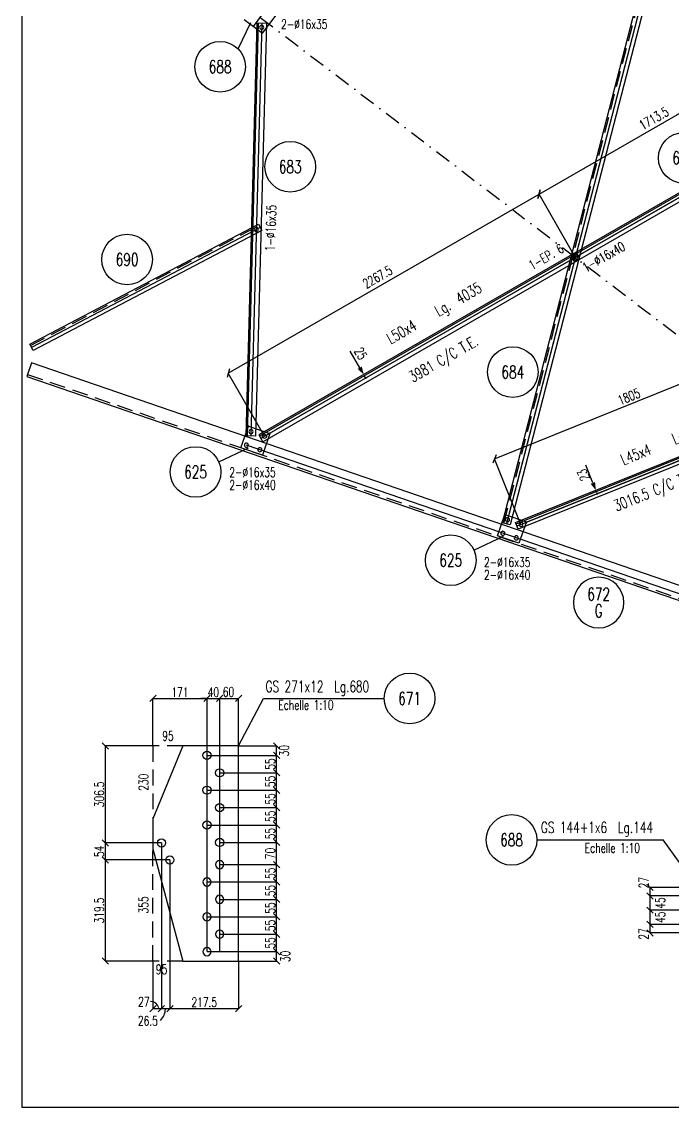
# Model space of a CAD drawing. Extents: x 106643 to 122863, y -59241 to -47761.
# Drawn here: x 106643 to 110764, y -59241 to -52381 of the extents above; entities that cross this region are included whole.
import ezdxf
from ezdxf.enums import TextEntityAlignment as Align

# ---------------------------------------------------------------- set-up
doc = ezdxf.new("R2010")
doc.units = 0
doc.header["$LTSCALE"] = 200
doc.header["$MEASUREMENT"] = 0
doc.linetypes.add('DASHDOT', pattern=[1, 0.5, -0.25, 0, -0.25])
doc.linetypes.add('DASHED', pattern=[0.75, 0.5, -0.25])
doc.layers.get('0').update_dxf_attribs({"linetype": 'CONTINUOUS'})
for name, color, linetype in [('ASSI', 3, 'CONTINUOUS'), ('BOLLINI_1', 7, 'CONTINUOUS'), ('BOLLINI_5', 7, 'CONTINUOUS'), ('FORI', 2, 'CONTINUOUS'), ('LINEA_ANG', 2, 'CONTINUOUS'), ('LINEE_PIASTRA', 2, 'CONTINUOUS'), ('LINEE_PIASTRE', 2, 'CONTINUOUS'), ('LM', 7, 'CONTINUOUS'), ('LS', 7, 'CONTINUOUS'), ('MZ', 6, 'DASHDOT'), ('PIASTRE', 5, 'CONTINUOUS'), ('QT_MAL', 7, 'CONTINUOUS'), ('QT_MPR', 7, 'CONTINUOUS'), ('TRAT-Y', 7, 'DASHED')]:
    doc.layers.add(name, color=color, linetype=linetype)
doc.styles.add('PIEGATI', font='ROMANS8.shx', dxfattribs={"width": 0.7})
doc.styles.add('QUOTE', font='ROMANS8.SHX', dxfattribs={"width": 0.7})
doc.styles.add('RQL', font='ROMANS8.SHX', dxfattribs={"width": 0.7})
doc.styles.add('RS', font='ROMANS8.shx', dxfattribs={"width": 0.7})
doc.styles.get("Standard").update_dxf_attribs({"font": 'ROMANS8.SHX', "width": 0.7})
doc.dimstyles.new('FRECCE1_20', dxfattribs={"dimtxt": 60, "dimasz": 6.6667, "dimexe": 0, "dimexo": 0, "dimgap": 1, "dimtad": 1, "dimzin": 0, "dimdsep": 46, "dimtxsty": 'RS', "dimblk1": 'QUOTP', "dimblk2": 'QUOTF', "dimsah": 1, "dimcen": 0, "dimclrd": 2, "dimclre": 2, "dimclrt": 7, "dimadec": 0, "dimazin": 0, "dimtfac": 1, "dimtix": 1, "dimtmove": 2, "dimatfit": 3, "dimldrblk": 'QUOTP', "dimfxl": 1, "dimtolj": 1, "dimtzin": 0, "dimarcsym": 0})
doc.dimstyles.new('TRATTO_20', dxfattribs={"dimscale": 0, "dimtxt": 60, "dimasz": 40, "dimexe": 0, "dimexo": 0, "dimgap": 10, "dimtad": 1, "dimrnd": 0.5, "dimdsep": 46, "dimtxsty": 'RS', "dimblk1": 'OBLIQUE', "dimblk2": 'OBLIQUE', "dimsah": 1, "dimcen": 0.09, "dimclrd": 2, "dimclre": 2, "dimclrt": 7, "dimadec": 0, "dimazin": 0, "dimtfac": 1, "dimtix": 1, "dimtmove": 2, "dimatfit": 3, "dimfxl": 1, "dimtolj": 1, "dimtzin": 0, "dimarcsym": 0})

# ---------------------------------------------------------------- blocks, each defined once
blk = doc.blocks.new('16')
blk.add_circle((0, 0), 1)
blk = doc.blocks.new('MRKR_98')
blk.add_point((0, 0))
at = {"color": 7, "style": 'QUOTE', "width": 0.5, "flags": 1}
for tag, p in [('TI', (3.73, 6.83)), ('AUX2', (3.71, 4.93)), ('NFORI', (3.72, 5.3)), ('AUX1', (3.73, 4.19)), ('DI_S', (3.73, 6.42)), ('D_S', (3.73, 6.02)), ('E_S', (3.73, 5.68)), ('FAM', (3.73, 4.55)), ('COMMESSA', (3.73, 3.85)), ('MD', (3.73, 3.51)), ('MP', (3.73, 3.16)), ('LARGHEZZA', (3.73, 2.82)), ('SPESSORE', (3.73, 2.48)), ('NP', (3.73, 2.14)), ('SV', (3.73, 1.79)), ('PESO', (3.73, 1.45)), ('QUA', (3.73, 1.11)), ('LUN', (3.73, 0.76)), ('PROF', (3.73, 0.42)), ('POS', (3.73, 0.08))]:
    blk.add_attdef(tag, p, '', height=0.2, dxfattribs=at)
at = {"color": 7, "flags": 1}
for tag, p in [('LAV1', (5.26, 6.88)), ('LAV2', (5.26, 6.55)), ('LAV3', (5.26, 6.21)), ('LAV4', (5.26, 5.88)), ('LAV5', (5.26, 5.55)), ('LAV6', (5.26, 5.21)), ('LAV7', (5.26, 4.88)), ('LAV8', (5.26, 4.55)), ('LAV9', (5.26, 4.21)), ('LAV10', (5.26, 3.88))]:
    blk.add_attdef(tag, p, '', height=0.2, dxfattribs=at)
blk = doc.blocks.new('ASSE98')
blk.add_line((0, 0), (1, 0))
at = {"color": 7, "style": 'QUOTE', "width": 0.5, "flags": 1}
for tag, p in [('TI', (1.38308, 6.82731)), ('DI_S', (1.38308, 6.42178)), ('D_S', (1.38308, 6.02092)), ('E_S', (1.38308, 5.68065)), ('NFORI', (1.36454, 5.29792)), ('ALAR', (1.36349, 4.93246)), ('FAM', (1.3775, 4.54645)), ('ALA', (1.38308, 4.19257)), ('DISP2', (1.38308, 3.84971)), ('DISP1', (1.38308, 3.50686)), ('PINZAF', (1.38308, 3.164)), ('PINZAI', (1.38308, 2.82114)), ('TRP', (1.38308, 2.47829)), ('NP', (1.38308, 2.13543)), ('SV', (1.38308, 1.79257)), ('PESO', (1.38308, 1.44971)), ('QUA', (1.38308, 1.10686)), ('LUN', (1.38308, 0.764)), ('PROF', (1.38308, 0.42114)), ('POS', (1.38308, 0.07829))]:
    blk.add_attdef(tag, p, '', height=0.2, dxfattribs=at)
at = {"color": 7, "flags": 1}
for tag, p in [('LAV1', (3.07431, 6.82847)), ('LAV2', (3.07431, 6.49513)), ('LAV3', (3.07431, 6.1618)), ('LAV4', (3.07431, 5.82847)), ('LAV5', (3.07431, 5.49513)), ('LAV6', (3.07431, 5.1618)), ('LAV7', (3.07431, 4.82847)), ('LAV8', (3.07431, 4.49513)), ('LAV9', (3.07431, 4.1618)), ('LAV10', (3.07431, 3.82847))]:
    blk.add_attdef(tag, p, '', height=0.2, dxfattribs=at)
blk = doc.blocks.new('QUOTP')
at = {"layer": 'ASSI', "color": 2, "const_width": 1.07}
blk.add_lwpolyline([(-0.5, 0, 1), (0.5, 0, 1)], format="xyb", close=True, dxfattribs=at)
blk = doc.blocks.new('QUOTF')
at = {"layer": 'LS', "color": 2}
blk.add_line((7.5, 0), (25.5, 0), dxfattribs=at)
blk.add_solid([(7.5, 2.25), (0, 0), (7.5, -2.25)], dxfattribs=at)
blk = doc.blocks.new('*D176')
at = {"layer": 'QT_MAL', "color": 2, "lineweight": -2, "transparency": 16777216}
blk.add_line((108815.1, -54626.7), (108809.3, -54616.6), dxfattribs=at)
at = {"layer": 'QT_MAL', "color": 2, "lineweight": -2, "transparency": 16777216, "xscale": 6.6667, "yscale": 6.6667, "zscale": 6.6667}
for name, p, rotation in [('QUOTF', (108806, -54610.8), 119.9305047960676), ('QUOTP', (108818.5, -54632.5), 299.9305047960676)]:
    blk.add_blockref(name, p, dxfattribs=dict(at, rotation=rotation))
at = {"layer": 'QT_MAL', "color": 7, "transparency": 16777216, "insert": (108787.3, -54477.8), "char_height": 60, "attachment_point": 5, "rotation": 299.9305, "style": 'RS'}
blk.add_mtext('\\A1;25', dxfattribs=at)
blk = doc.blocks.new('*D175')
at = {"layer": 'QT_MAL', "color": 2, "lineweight": -2, "transparency": 16777216}
blk.add_line((110279.8, -55357.1), (110276.2, -55348.1), dxfattribs=at)
at = {"layer": 'QT_MAL', "color": 2, "lineweight": -2, "transparency": 16777216, "xscale": 6.6667, "yscale": 6.6667, "zscale": 6.6667}
for name, p, rotation in [('QUOTF', (110273.7, -55341.9), 111.9738521978204), ('QUOTP', (110282.3, -55363.3), 291.9738521978204)]:
    blk.add_blockref(name, p, dxfattribs=dict(at, rotation=rotation))
at = {"layer": 'QT_MAL', "color": 7, "transparency": 16777216, "insert": (110194.9, -55245.4), "char_height": 60, "attachment_point": 5, "rotation": 111.97385, "style": 'RS'}
blk.add_mtext('\\A1;23', dxfattribs=at)
blk = doc.blocks.new('_OBLIQUE')
at = {"color": 0, "linetype": 'ByBlock'}
blk.add_line((-0.5, -0.5), (0.5, 0.5), dxfattribs=at)
blk = doc.blocks.new('*D83')
at = {"layer": 'QT_MPR', "color": 2, "lineweight": -2, "transparency": 16777216}
for p, q in [((109633, -55143.7), (111307.2, -54468.2)), ((111474.2, -54882.3), (111307.2, -54468.2)), ((109800.1, -55557.8), (109633, -55143.7))]:
    blk.add_line(p, q, dxfattribs=at)
at = {"layer": 'QT_MPR', "color": 2, "lineweight": -2, "transparency": 16777216, "xscale": 40, "yscale": 40, "zscale": 40}
for p, rotation in [((111307.2, -54468.2), 21.9738521978204), ((109633, -55143.7), 201.9738521978204)]:
    blk.add_blockref('_OBLIQUE', p, dxfattribs=dict(at, rotation=rotation))
at = {"layer": 'QT_MPR', "color": 7, "transparency": 16777216, "insert": (110483.3, -54750.9), "char_height": 60, "attachment_point": 5, "rotation": 21.97385, "style": 'RS'}
blk.add_mtext('\\A1;1805', dxfattribs=at)
blk = doc.blocks.new('*D81')
at = {"layer": 'QT_MPR', "color": 2, "lineweight": -2, "transparency": 16777216}
for p, q in [((107949.4, -54602.7), (109914.5, -53471.3)), ((110143.7, -53869.5), (109914.5, -53471.3)), ((108178.6, -55000.9), (107949.4, -54602.7))]:
    blk.add_line(p, q, dxfattribs=at)
at = {"layer": 'QT_MPR', "color": 2, "lineweight": -2, "transparency": 16777216, "xscale": 40, "yscale": 40, "zscale": 40}
for p, rotation in [((109914.5, -53471.3), 29.93050479606758), ((107949.4, -54602.7), 209.9305047960676)]:
    blk.add_blockref('_OBLIQUE', p, dxfattribs=dict(at, rotation=rotation))
at = {"layer": 'QT_MPR', "color": 7, "transparency": 16777216, "insert": (108893.2, -53993.9), "char_height": 60, "attachment_point": 5, "rotation": 29.9305, "style": 'RS'}
blk.add_mtext('\\A1;2267.5', dxfattribs=at)
blk = doc.blocks.new('*D80')
at = {"layer": 'QT_MPR', "color": 2, "lineweight": -2, "transparency": 16777216}
for p, q in [((109914.5, -53471.3), (111399.5, -52616.3)), ((111628.8, -53014.5), (111399.5, -52616.3)), ((110143.7, -53869.5), (109914.5, -53471.3))]:
    blk.add_line(p, q, dxfattribs=at)
at = {"layer": 'QT_MPR', "color": 2, "lineweight": -2, "transparency": 16777216, "xscale": 40, "yscale": 40, "zscale": 40}
for p, rotation in [((111399.5, -52616.3), 29.93050479606758), ((109914.5, -53471.3), 209.9305047960676)]:
    blk.add_blockref('_OBLIQUE', p, dxfattribs=dict(at, rotation=rotation))
at = {"layer": 'QT_MPR', "color": 7, "transparency": 16777216, "insert": (110640.6, -52992.1), "char_height": 60, "attachment_point": 5, "rotation": 29.9305, "style": 'RS'}
blk.add_mtext('\\A1;1713.5', dxfattribs=at)
blk = doc.blocks.new('xxx')
blk.add_circle((0, 0), 8)
at = {"color": 3, "style": 'RQL', "width": 0.7}
blk.add_attdef('POS', text='', height=4, dxfattribs=at).set_placement((0, 0), align=Align.MIDDLE)
at = {"color": 3, "style": 'RQL', "width": 0.7, "flags": 1}
blk.add_attdef('POS1', (-0.39, -5.42), '', height=2, dxfattribs=at)
at = {"style": 'RQL', "width": 0.7, "flags": 1}
blk.add_attdef('TIPO', (-0.39, -8.66), '', height=2, dxfattribs=at)
blk = doc.blocks.new('YYY')
blk.add_circle((0, 0), 8)
at = {"color": 3, "style": 'RQL', "width": 0.7}
for tag, p in [('POS3', (0, 0.65)), ('POS2', (0, -4.63))]:
    blk.add_attdef(tag, text='', height=4, dxfattribs=at).set_placement(p, align=Align.CENTER)
at = {"style": 'RQL', "width": 0.7, "flags": 1}
blk.add_attdef('TIPO', text='', height=3, dxfattribs=at).set_placement((0, 0), align=Align.MIDDLE_CENTER)
blk = doc.blocks.new('IQ')
for p, q in [((0.5, 0.5), (-0.5, 0.5)), ((-0.5, 0.5), (-0.5, -0.5)), ((0.5, -0.5), (0.5, 0.5)), ((-0.5, -0.5), (0.5, -0.5))]:
    blk.add_line(p, q)
at = {"flags": 1}
for tag, p in [('SPESSORE', (0, -0.01)), ('NUMERO', (0, -0.34))]:
    blk.add_attdef(tag, p, '', height=0.2, dxfattribs=at)
blk = doc.blocks.new('bull')
at = {"style": 'RS', "width": 0.7, "flags": 1}
for tag, p in [('NN', (-12.25, 0)), ('DIAMETRO', (0, -4.86)), ('SERRAGGIO', (0, -9.71)), ('LUNGHEZZA', (0, -14.57)), ('NB', (0, -19.43)), ('TIPO', (0, -24.12)), ('EL', (-0.14, -29))]:
    blk.add_attdef(tag, p, '', height=3, dxfattribs=at)
at = {"style": 'RS', "width": 0.7}
blk.add_attdef('BULLONE', (0, 0), '', height=3, dxfattribs=at)
blk = doc.blocks.new('imbbull')
at = {"style": 'RS', "width": 0.7, "flags": 1}
for tag, p in [('NN', (-11.1, 0)), ('DIAMETRO', (0, -4.86)), ('SERRAGGIO', (0, -9.71)), ('LUNGHEZZA', (0, -14.57)), ('NB', (0, -19.43)), ('TIPO', (0, -24.38)), ('EL', (-0.14, -29.26))]:
    blk.add_attdef(tag, p, '', height=3, dxfattribs=at)
at = {"style": 'RS', "width": 0.7}
blk.add_attdef('BULLONE', (0, 0), '', height=3, dxfattribs=at)
blk = doc.blocks.new('*D88')
at = {"layer": 'LS', "color": 2, "lineweight": -2, "transparency": 16777216}
for p, q in [((107580.3, -57678.3), (107173.3, -57678.3)), ((107173.3, -58317.5), (107173.3, -57678.3)), ((107473.3, -58317.5), (107173.3, -58317.5))]:
    blk.add_line(p, q, dxfattribs=at)
at = {"layer": 'LS', "color": 2, "lineweight": -2, "transparency": 16777216, "xscale": 40, "yscale": 40, "zscale": 40}
for p, rotation in [((107173.3, -57678.3), 90), ((107173.3, -58317.5), 270)]:
    blk.add_blockref('_OBLIQUE', p, dxfattribs=dict(at, rotation=rotation))
at = {"layer": 'LS', "color": 7, "transparency": 16777216, "insert": (107133.3, -57997.9), "char_height": 60, "attachment_point": 5, "rotation": 90, "style": 'RS'}
blk.add_mtext('\\A1;319.5', dxfattribs=at)
blk = doc.blocks.new('*D87')
at = {"layer": 'LS', "color": 2, "lineweight": -2, "transparency": 16777216}
for p, q in [((107527.3, -57570.6), (107173.3, -57570.6)), ((107173.3, -57678.3), (107173.3, -57570.6)), ((107580.3, -57678.3), (107173.3, -57678.3))]:
    blk.add_line(p, q, dxfattribs=at)
at = {"layer": 'LS', "color": 2, "lineweight": -2, "transparency": 16777216, "xscale": 40, "yscale": 40, "zscale": 40}
for p, rotation in [((107173.3, -57570.6), 90), ((107173.3, -57678.3), 270)]:
    blk.add_blockref('_OBLIQUE', p, dxfattribs=dict(at, rotation=rotation))
at = {"layer": 'LS', "color": 7, "transparency": 16777216, "insert": (107133.3, -57624.4), "char_height": 60, "attachment_point": 5, "rotation": 90, "style": 'RS'}
blk.add_mtext('\\A1;54', dxfattribs=at)
blk = doc.blocks.new('*D86')
at = {"layer": 'LS', "color": 2, "lineweight": -2, "transparency": 16777216}
for p, q in [((107473.3, -56957.5), (107173.3, -56957.5)), ((107173.3, -57570.6), (107173.3, -56957.5)), ((107527.3, -57570.6), (107173.3, -57570.6))]:
    blk.add_line(p, q, dxfattribs=at)
at = {"layer": 'LS', "color": 2, "lineweight": -2, "transparency": 16777216, "xscale": 40, "yscale": 40, "zscale": 40}
for p, rotation in [((107173.3, -56957.5), 90), ((107173.3, -57570.6), 270)]:
    blk.add_blockref('_OBLIQUE', p, dxfattribs=dict(at, rotation=rotation))
at = {"layer": 'LS', "color": 7, "transparency": 16777216, "insert": (107133.3, -57264.1), "char_height": 60, "attachment_point": 5, "rotation": 90, "style": 'RS'}
blk.add_mtext('\\A1;306.5', dxfattribs=at)
blk = doc.blocks.new('*D104')
at = {"layer": 'LS', "color": 2, "lineweight": -2, "transparency": 16777216}
for p, q in [((107527.3, -57570.6), (107527.3, -58617.5)), ((107473.3, -58317.5), (107473.3, -58617.5)), ((107473.3, -58617.5), (107527.3, -58617.5))]:
    blk.add_line(p, q, dxfattribs=at)
at = {"layer": 'LS', "color": 2, "lineweight": -2, "transparency": 16777216, "xscale": 40, "yscale": 40, "zscale": 40, "rotation": 180}
blk.add_blockref('_OBLIQUE', (107473.3, -58617.5), dxfattribs=at)
at = {"layer": 'LS', "color": 2, "lineweight": -2, "transparency": 16777216, "xscale": 40, "yscale": 40, "zscale": 40}
blk.add_blockref('_OBLIQUE', (107527.3, -58617.5), dxfattribs=at)
at = {"layer": 'LS', "color": 7, "transparency": 16777216, "insert": (107415.7, -58574.6), "char_height": 60, "attachment_point": 5, "style": 'RS'}
blk.add_mtext('\\A1;27', dxfattribs=at)
blk = doc.blocks.new('*D103')
at = {"layer": 'LS', "color": 2, "lineweight": -2, "transparency": 16777216}
for p, q in [((107527.3, -57570.6), (107527.3, -58617.5)), ((107580.3, -57678.3), (107580.3, -58617.5)), ((107527.3, -58617.5), (107580.3, -58617.5))]:
    blk.add_line(p, q, dxfattribs=at)
at = {"layer": 'LS', "color": 2, "lineweight": -2, "transparency": 16777216, "xscale": 40, "yscale": 40, "zscale": 40, "rotation": 180}
blk.add_blockref('_OBLIQUE', (107527.3, -58617.5), dxfattribs=at)
at = {"layer": 'LS', "color": 2, "lineweight": -2, "transparency": 16777216, "xscale": 40, "yscale": 40, "zscale": 40}
blk.add_blockref('_OBLIQUE', (107580.3, -58617.5), dxfattribs=at)
at = {"layer": 'LS', "color": 7, "transparency": 16777216, "insert": (107441.2, -58694.7), "char_height": 60, "attachment_point": 5, "style": 'RS'}
blk.add_mtext('\\A1;26.5', dxfattribs=at)
blk = doc.blocks.new('*D102')
at = {"layer": 'LS', "color": 2, "lineweight": -2, "transparency": 16777216}
for p, q in [((107580.3, -57678.3), (107580.3, -58617.5)), ((108015.3, -58317.5), (108015.3, -58617.5)), ((107580.3, -58617.5), (108015.3, -58617.5))]:
    blk.add_line(p, q, dxfattribs=at)
at = {"layer": 'LS', "color": 2, "lineweight": -2, "transparency": 16777216, "xscale": 40, "yscale": 40, "zscale": 40, "rotation": 180}
blk.add_blockref('_OBLIQUE', (107580.3, -58617.5), dxfattribs=at)
at = {"layer": 'LS', "color": 2, "lineweight": -2, "transparency": 16777216, "xscale": 40, "yscale": 40, "zscale": 40}
blk.add_blockref('_OBLIQUE', (108015.3, -58617.5), dxfattribs=at)
at = {"layer": 'LS', "color": 7, "transparency": 16777216, "insert": (107797.8, -58577.5), "char_height": 60, "attachment_point": 5, "style": 'RS'}
blk.add_mtext('\\A1;217.5', dxfattribs=at)
blk = doc.blocks.new('*D101')
at = {"layer": 'LS', "color": 2, "lineweight": -2, "transparency": 16777216}
for p, q in [((107815.3, -58257.5), (108255.3, -58257.5)), ((108255.3, -58317.5), (108255.3, -58257.5)), ((108015.3, -58317.5), (108255.3, -58317.5))]:
    blk.add_line(p, q, dxfattribs=at)
at = {"layer": 'LS', "color": 2, "lineweight": -2, "transparency": 16777216, "xscale": 40, "yscale": 40, "zscale": 40}
for p, rotation in [((108255.3, -58257.5), 90), ((108255.3, -58317.5), 270)]:
    blk.add_blockref('_OBLIQUE', p, dxfattribs=dict(at, rotation=rotation))
at = {"layer": 'LS', "color": 7, "transparency": 16777216, "insert": (108310.3, -58287.5), "char_height": 60, "attachment_point": 5, "rotation": 90, "style": 'RS'}
blk.add_mtext('\\A1;30', dxfattribs=at)
blk = doc.blocks.new('*D100')
at = {"layer": 'LS', "color": 2, "lineweight": -2, "transparency": 16777216}
for p, q in [((107895.3, -58147.5), (108255.3, -58147.5)), ((108255.3, -58257.5), (108255.3, -58147.5)), ((107815.3, -58257.5), (108255.3, -58257.5))]:
    blk.add_line(p, q, dxfattribs=at)
at = {"layer": 'LS', "color": 2, "lineweight": -2, "transparency": 16777216, "xscale": 40, "yscale": 40, "zscale": 40}
for p, rotation in [((108255.3, -58147.5), 90), ((108255.3, -58257.5), 270)]:
    blk.add_blockref('_OBLIQUE', p, dxfattribs=dict(at, rotation=rotation))
at = {"layer": 'LS', "color": 7, "transparency": 16777216, "insert": (108215.3, -58202.5), "char_height": 60, "attachment_point": 5, "rotation": 90, "style": 'RS'}
blk.add_mtext('\\A1;55', dxfattribs=at)
blk = doc.blocks.new('*D99')
at = {"layer": 'LS', "color": 2, "lineweight": -2, "transparency": 16777216}
for p, q in [((107815.3, -58037.5), (108255.3, -58037.5)), ((108255.3, -58147.5), (108255.3, -58037.5)), ((107895.3, -58147.5), (108255.3, -58147.5))]:
    blk.add_line(p, q, dxfattribs=at)
at = {"layer": 'LS', "color": 2, "lineweight": -2, "transparency": 16777216, "xscale": 40, "yscale": 40, "zscale": 40}
for p, rotation in [((108255.3, -58037.5), 90), ((108255.3, -58147.5), 270)]:
    blk.add_blockref('_OBLIQUE', p, dxfattribs=dict(at, rotation=rotation))
at = {"layer": 'LS', "color": 7, "transparency": 16777216, "insert": (108215.3, -58092.5), "char_height": 60, "attachment_point": 5, "rotation": 90, "style": 'RS'}
blk.add_mtext('\\A1;55', dxfattribs=at)
blk = doc.blocks.new('*D98')
at = {"layer": 'LS', "color": 2, "lineweight": -2, "transparency": 16777216}
for p, q in [((107895.3, -57927.5), (108255.3, -57927.5)), ((108255.3, -58037.5), (108255.3, -57927.5)), ((107815.3, -58037.5), (108255.3, -58037.5))]:
    blk.add_line(p, q, dxfattribs=at)
at = {"layer": 'LS', "color": 2, "lineweight": -2, "transparency": 16777216, "xscale": 40, "yscale": 40, "zscale": 40}
for p, rotation in [((108255.3, -57927.5), 90), ((108255.3, -58037.5), 270)]:
    blk.add_blockref('_OBLIQUE', p, dxfattribs=dict(at, rotation=rotation))
at = {"layer": 'LS', "color": 7, "transparency": 16777216, "insert": (108215.3, -57982.5), "char_height": 60, "attachment_point": 5, "rotation": 90, "style": 'RS'}
blk.add_mtext('\\A1;55', dxfattribs=at)
blk = doc.blocks.new('*D97')
at = {"layer": 'LS', "color": 2, "lineweight": -2, "transparency": 16777216}
for p, q in [((107815.3, -57817.5), (108255.3, -57817.5)), ((108255.3, -57927.5), (108255.3, -57817.5)), ((107895.3, -57927.5), (108255.3, -57927.5))]:
    blk.add_line(p, q, dxfattribs=at)
at = {"layer": 'LS', "color": 2, "lineweight": -2, "transparency": 16777216, "xscale": 40, "yscale": 40, "zscale": 40}
for p, rotation in [((108255.3, -57817.5), 90), ((108255.3, -57927.5), 270)]:
    blk.add_blockref('_OBLIQUE', p, dxfattribs=dict(at, rotation=rotation))
at = {"layer": 'LS', "color": 7, "transparency": 16777216, "insert": (108215.3, -57872.5), "char_height": 60, "attachment_point": 5, "rotation": 90, "style": 'RS'}
blk.add_mtext('\\A1;55', dxfattribs=at)
blk = doc.blocks.new('*D96')
at = {"layer": 'LS', "color": 2, "lineweight": -2, "transparency": 16777216}
for p, q in [((107895.3, -57707.5), (108255.3, -57707.5)), ((108255.3, -57817.5), (108255.3, -57707.5)), ((107815.3, -57817.5), (108255.3, -57817.5))]:
    blk.add_line(p, q, dxfattribs=at)
at = {"layer": 'LS', "color": 2, "lineweight": -2, "transparency": 16777216, "xscale": 40, "yscale": 40, "zscale": 40}
for p, rotation in [((108255.3, -57707.5), 90), ((108255.3, -57817.5), 270)]:
    blk.add_blockref('_OBLIQUE', p, dxfattribs=dict(at, rotation=rotation))
at = {"layer": 'LS', "color": 7, "transparency": 16777216, "insert": (108215.3, -57762.5), "char_height": 60, "attachment_point": 5, "rotation": 90, "style": 'RS'}
blk.add_mtext('\\A1;55', dxfattribs=at)
blk = doc.blocks.new('*D95')
at = {"layer": 'LS', "color": 2, "lineweight": -2, "transparency": 16777216}
for p, q in [((107895.3, -57567.5), (108255.3, -57567.5)), ((108255.3, -57707.5), (108255.3, -57567.5)), ((107895.3, -57707.5), (108255.3, -57707.5))]:
    blk.add_line(p, q, dxfattribs=at)
at = {"layer": 'LS', "color": 2, "lineweight": -2, "transparency": 16777216, "xscale": 40, "yscale": 40, "zscale": 40}
for p, rotation in [((108255.3, -57567.5), 90), ((108255.3, -57707.5), 270)]:
    blk.add_blockref('_OBLIQUE', p, dxfattribs=dict(at, rotation=rotation))
at = {"layer": 'LS', "color": 7, "transparency": 16777216, "insert": (108215.3, -57637.5), "char_height": 60, "attachment_point": 5, "rotation": 90, "style": 'RS'}
blk.add_mtext('\\A1;70', dxfattribs=at)
blk = doc.blocks.new('*D94')
at = {"layer": 'LS', "color": 2, "lineweight": -2, "transparency": 16777216}
for p, q in [((107815.3, -57457.5), (108255.3, -57457.5)), ((108255.3, -57567.5), (108255.3, -57457.5)), ((107895.3, -57567.5), (108255.3, -57567.5))]:
    blk.add_line(p, q, dxfattribs=at)
at = {"layer": 'LS', "color": 2, "lineweight": -2, "transparency": 16777216, "xscale": 40, "yscale": 40, "zscale": 40}
for p, rotation in [((108255.3, -57457.5), 90), ((108255.3, -57567.5), 270)]:
    blk.add_blockref('_OBLIQUE', p, dxfattribs=dict(at, rotation=rotation))
at = {"layer": 'LS', "color": 7, "transparency": 16777216, "insert": (108215.3, -57512.5), "char_height": 60, "attachment_point": 5, "rotation": 90, "style": 'RS'}
blk.add_mtext('\\A1;55', dxfattribs=at)
blk = doc.blocks.new('*D93')
at = {"layer": 'LS', "color": 2, "lineweight": -2, "transparency": 16777216}
for p, q in [((107895.3, -57347.5), (108255.3, -57347.5)), ((108255.3, -57457.5), (108255.3, -57347.5)), ((107815.3, -57457.5), (108255.3, -57457.5))]:
    blk.add_line(p, q, dxfattribs=at)
at = {"layer": 'LS', "color": 2, "lineweight": -2, "transparency": 16777216, "xscale": 40, "yscale": 40, "zscale": 40}
for p, rotation in [((108255.3, -57347.5), 90), ((108255.3, -57457.5), 270)]:
    blk.add_blockref('_OBLIQUE', p, dxfattribs=dict(at, rotation=rotation))
at = {"layer": 'LS', "color": 7, "transparency": 16777216, "insert": (108215.3, -57402.5), "char_height": 60, "attachment_point": 5, "rotation": 90, "style": 'RS'}
blk.add_mtext('\\A1;55', dxfattribs=at)
blk = doc.blocks.new('*D92')
at = {"layer": 'LS', "color": 2, "lineweight": -2, "transparency": 16777216}
for p, q in [((107815.3, -57237.5), (108255.3, -57237.5)), ((108255.3, -57347.5), (108255.3, -57237.5)), ((107895.3, -57347.5), (108255.3, -57347.5))]:
    blk.add_line(p, q, dxfattribs=at)
at = {"layer": 'LS', "color": 2, "lineweight": -2, "transparency": 16777216, "xscale": 40, "yscale": 40, "zscale": 40}
for p, rotation in [((108255.3, -57237.5), 90), ((108255.3, -57347.5), 270)]:
    blk.add_blockref('_OBLIQUE', p, dxfattribs=dict(at, rotation=rotation))
at = {"layer": 'LS', "color": 7, "transparency": 16777216, "insert": (108215.3, -57292.5), "char_height": 60, "attachment_point": 5, "rotation": 90, "style": 'RS'}
blk.add_mtext('\\A1;55', dxfattribs=at)
blk = doc.blocks.new('*D91')
at = {"layer": 'LS', "color": 2, "lineweight": -2, "transparency": 16777216}
for p, q in [((107895.3, -57127.5), (108255.3, -57127.5)), ((108255.3, -57237.5), (108255.3, -57127.5)), ((107815.3, -57237.5), (108255.3, -57237.5))]:
    blk.add_line(p, q, dxfattribs=at)
at = {"layer": 'LS', "color": 2, "lineweight": -2, "transparency": 16777216, "xscale": 40, "yscale": 40, "zscale": 40}
for p, rotation in [((108255.3, -57127.5), 90), ((108255.3, -57237.5), 270)]:
    blk.add_blockref('_OBLIQUE', p, dxfattribs=dict(at, rotation=rotation))
at = {"layer": 'LS', "color": 7, "transparency": 16777216, "insert": (108215.3, -57182.5), "char_height": 60, "attachment_point": 5, "rotation": 90, "style": 'RS'}
blk.add_mtext('\\A1;55', dxfattribs=at)
blk = doc.blocks.new('*D90')
at = {"layer": 'LS', "color": 2, "lineweight": -2, "transparency": 16777216}
for p, q in [((107815.3, -57017.5), (108255.3, -57017.5)), ((108255.3, -57127.5), (108255.3, -57017.5)), ((107895.3, -57127.5), (108255.3, -57127.5))]:
    blk.add_line(p, q, dxfattribs=at)
at = {"layer": 'LS', "color": 2, "lineweight": -2, "transparency": 16777216, "xscale": 40, "yscale": 40, "zscale": 40}
for p, rotation in [((108255.3, -57017.5), 90), ((108255.3, -57127.5), 270)]:
    blk.add_blockref('_OBLIQUE', p, dxfattribs=dict(at, rotation=rotation))
at = {"layer": 'LS', "color": 7, "transparency": 16777216, "insert": (108215.3, -57072.5), "char_height": 60, "attachment_point": 5, "rotation": 90, "style": 'RS'}
blk.add_mtext('\\A1;55', dxfattribs=at)
blk = doc.blocks.new('*D89')
at = {"layer": 'LS', "color": 2, "lineweight": -2, "transparency": 16777216}
for p, q in [((108015.3, -56957.5), (108255.3, -56957.5)), ((108255.3, -57017.5), (108255.3, -56957.5)), ((107815.3, -57017.5), (108255.3, -57017.5))]:
    blk.add_line(p, q, dxfattribs=at)
at = {"layer": 'LS', "color": 2, "lineweight": -2, "transparency": 16777216, "xscale": 40, "yscale": 40, "zscale": 40}
for p, rotation in [((108255.3, -56957.5), 90), ((108255.3, -57017.5), 270)]:
    blk.add_blockref('_OBLIQUE', p, dxfattribs=dict(at, rotation=rotation))
at = {"layer": 'LS', "color": 7, "transparency": 16777216, "insert": (108303.5, -56987.5), "char_height": 60, "attachment_point": 5, "rotation": 90, "style": 'RS'}
blk.add_mtext('\\A1;30', dxfattribs=at)
blk = doc.blocks.new('*D107')
at = {"layer": 'LS', "color": 2, "lineweight": -2, "transparency": 16777216}
for p, q in [((107473.3, -56957.5), (107473.3, -56657.5)), ((107473.3, -56657.5), (107815.3, -56657.5)), ((107815.3, -58257.5), (107815.3, -56657.5))]:
    blk.add_line(p, q, dxfattribs=at)
at = {"layer": 'LS', "color": 2, "lineweight": -2, "transparency": 16777216, "xscale": 40, "yscale": 40, "zscale": 40, "rotation": 180}
blk.add_blockref('_OBLIQUE', (107473.3, -56657.5), dxfattribs=at)
at = {"layer": 'LS', "color": 2, "lineweight": -2, "transparency": 16777216, "xscale": 40, "yscale": 40, "zscale": 40}
blk.add_blockref('_OBLIQUE', (107815.3, -56657.5), dxfattribs=at)
at = {"layer": 'LS', "color": 7, "transparency": 16777216, "insert": (107644.3, -56617.5), "char_height": 60, "attachment_point": 5, "style": 'RS'}
blk.add_mtext('\\A1;171', dxfattribs=at)
blk = doc.blocks.new('*D106')
at = {"layer": 'LS', "color": 2, "lineweight": -2, "transparency": 16777216}
for p, q in [((107815.3, -56657.5), (107775.3, -56657.5)), ((107815.3, -58257.5), (107815.3, -56657.5)), ((107815.3, -56657.5), (107895.3, -56657.5)), ((107895.3, -58257.5), (107895.3, -56657.5)), ((107895.3, -56657.5), (107935.3, -56657.5))]:
    blk.add_line(p, q, dxfattribs=at)
at = {"layer": 'LS', "color": 2, "lineweight": -2, "transparency": 16777216, "xscale": 40, "yscale": 40, "zscale": 40}
blk.add_blockref('_OBLIQUE', (107815.3, -56657.5), dxfattribs=at)
at = {"layer": 'LS', "color": 2, "lineweight": -2, "transparency": 16777216, "xscale": 40, "yscale": 40, "zscale": 40, "rotation": 180}
blk.add_blockref('_OBLIQUE', (107895.3, -56657.5), dxfattribs=at)
at = {"layer": 'LS', "color": 7, "transparency": 16777216, "insert": (107855.3, -56617.5), "char_height": 60, "attachment_point": 5, "style": 'RS'}
blk.add_mtext('\\A1;40', dxfattribs=at)
blk = doc.blocks.new('*D105')
at = {"layer": 'LS', "color": 2, "lineweight": -2, "transparency": 16777216}
for p, q in [((107895.3, -58257.5), (107895.3, -56657.5)), ((107895.3, -56657.5), (108015.3, -56657.5)), ((108015.3, -56957.5), (108015.3, -56657.5))]:
    blk.add_line(p, q, dxfattribs=at)
at = {"layer": 'LS', "color": 2, "lineweight": -2, "transparency": 16777216, "xscale": 40, "yscale": 40, "zscale": 40, "rotation": 180}
blk.add_blockref('_OBLIQUE', (107895.3, -56657.5), dxfattribs=at)
at = {"layer": 'LS', "color": 2, "lineweight": -2, "transparency": 16777216, "xscale": 40, "yscale": 40, "zscale": 40}
blk.add_blockref('_OBLIQUE', (108015.3, -56657.5), dxfattribs=at)
at = {"layer": 'LS', "color": 7, "transparency": 16777216, "insert": (107951, -56616.5), "char_height": 60, "attachment_point": 5, "style": 'RS'}
blk.add_mtext('\\A1;60', dxfattribs=at)
blk = doc.blocks.new('*D111')
at = {"layer": 'LS', "color": 2, "lineweight": -2, "transparency": 16777216}
for p, q in [((111150.3, -58085.6), (110616.3, -58085.6)), ((110616.3, -58139.6), (110616.3, -58085.6)), ((110916.3, -58139.6), (110616.3, -58139.6))]:
    blk.add_line(p, q, dxfattribs=at)
at = {"layer": 'LS', "color": 2, "lineweight": -2, "transparency": 16777216, "xscale": 40, "yscale": 40, "zscale": 40}
for p, rotation in [((110616.3, -58085.6), 90), ((110616.3, -58139.6), 270)]:
    blk.add_blockref('_OBLIQUE', p, dxfattribs=dict(at, rotation=rotation))
at = {"layer": 'LS', "color": 7, "transparency": 16777216, "insert": (110576.3, -58145.9), "char_height": 60, "attachment_point": 5, "rotation": 90, "style": 'RS'}
blk.add_mtext('\\A1;27', dxfattribs=at)
blk = doc.blocks.new('*D110')
at = {"layer": 'LS', "color": 2, "lineweight": -2, "transparency": 16777216}
for p, q in [((110916.3, -57995.6), (110616.3, -57995.6)), ((110616.3, -58085.6), (110616.3, -57995.6)), ((111150.3, -58085.6), (110616.3, -58085.6))]:
    blk.add_line(p, q, dxfattribs=at)
at = {"layer": 'LS', "color": 2, "lineweight": -2, "transparency": 16777216, "xscale": 40, "yscale": 40, "zscale": 40}
for p, rotation in [((110616.3, -57995.6), 90), ((110616.3, -58085.6), 270)]:
    blk.add_blockref('_OBLIQUE', p, dxfattribs=dict(at, rotation=rotation))
at = {"layer": 'LS', "color": 7, "transparency": 16777216, "insert": (110681.3, -58040.6), "char_height": 60, "attachment_point": 5, "rotation": 90, "style": 'RS'}
blk.add_mtext('\\A1;45', dxfattribs=at)
blk = doc.blocks.new('*D109')
at = {"layer": 'LS', "color": 2, "lineweight": -2, "transparency": 16777216}
for p, q in [((111150.3, -57905.6), (110616.3, -57905.6)), ((110616.3, -57995.6), (110616.3, -57905.6)), ((110916.3, -57995.6), (110616.3, -57995.6))]:
    blk.add_line(p, q, dxfattribs=at)
at = {"layer": 'LS', "color": 2, "lineweight": -2, "transparency": 16777216, "xscale": 40, "yscale": 40, "zscale": 40}
for p, rotation in [((110616.3, -57905.6), 90), ((110616.3, -57995.6), 270)]:
    blk.add_blockref('_OBLIQUE', p, dxfattribs=dict(at, rotation=rotation))
at = {"layer": 'LS', "color": 7, "transparency": 16777216, "insert": (110681.3, -57950.6), "char_height": 60, "attachment_point": 5, "rotation": 90, "style": 'RS'}
blk.add_mtext('\\A1;45', dxfattribs=at)
blk = doc.blocks.new('*D108')
at = {"layer": 'LS', "color": 2, "lineweight": -2, "transparency": 16777216}
for p, q in [((110916.3, -57851.6), (110616.3, -57851.6)), ((110616.3, -57905.6), (110616.3, -57851.6)), ((111150.3, -57905.6), (110616.3, -57905.6))]:
    blk.add_line(p, q, dxfattribs=at)
at = {"layer": 'LS', "color": 2, "lineweight": -2, "transparency": 16777216, "xscale": 40, "yscale": 40, "zscale": 40}
for p, rotation in [((110616.3, -57851.6), 90), ((110616.3, -57905.6), 270)]:
    blk.add_blockref('_OBLIQUE', p, dxfattribs=dict(at, rotation=rotation))
at = {"layer": 'LS', "color": 7, "transparency": 16777216, "insert": (110576.3, -57821.7), "char_height": 60, "attachment_point": 5, "rotation": 90, "style": 'RS'}
blk.add_mtext('\\A1;27', dxfattribs=at)

msp = doc.modelspace()

# ---------------------------------------------------------------- linework, layer by layer
at = {"color": 2, "linetype": 'DASHED'}
for p, q in [((107663.295, -56957.525), (107473.295, -56957.525)), ((107473.295, -56957.525), (107473.295, -57417.525)), ((107473.295, -58317.525), (107473.295, -57607.525)), ((107663.295, -58317.525), (107473.295, -58317.525))]:
    msp.add_line(p, q, dxfattribs=at)
at = {"layer": 'LINEA_ANG'}
for p, q in [((109684.045, -55548.475), (110693.54, -51641.796)), ((110741.95, -51654.305), (109732.455, -55560.985)), ((108062.83, -54997.826), (108131.353, -52388.726)), ((108071.827, -54998.062), (108140.35, -52388.962)), ((108191.332, -52390.301), (108122.81, -54999.401)), ((108131.353, -52388.726), (108191.332, -52390.301)), ((111639.684, -52979.376), (108142.827, -54992.636)), ((111643.925, -52986.743), (108147.068, -55000.003)), ((108167.774, -55035.968), (111664.631, -53022.708)), ((106695.286, -54419.677), (108140.298, -53661.149)), ((108161.213, -53700.994), (106716.201, -54459.521)), ((108140.298, -53661.149), (108161.213, -53700.994)), ((109766.479, -55546.6), (112614.385, -54397.483)), ((106716.201, -54459.521), (106695.286, -54419.677)), ((109769.659, -55554.483), (112617.565, -54405.365)), ((112631.223, -54439.214), (109783.317, -55588.331)), ((106705.29, -54537.066), (106676.053, -54622.185)), ((114282.73, -57139.865), (106705.29, -54537.066)), ((106676.053, -54622.185), (114253.492, -57224.983)), ((108122.81, -54999.401), (108062.83, -54997.826)), ((108142.827, -54992.636), (108167.774, -55035.968)), ((109732.455, -55560.985), (109684.045, -55548.475)), ((109783.317, -55588.331), (109766.479, -55546.6))]:
    msp.add_line(p, q, dxfattribs=at)
at = {"layer": 'LINEE_PIASTRA'}
for p, q in [((107663.295, -56957.525), (107473.295, -57417.525)), ((107473.295, -57607.525), (107663.295, -58317.525))]:
    msp.add_line(p, q, dxfattribs=at)
at = {"layer": 'LINEE_PIASTRE'}
for p, q in [((108165.764, -52454.341), (108252.984, -52339.761)), ((108051.184, -52367.121), (108165.764, -52454.341)), ((108029.984, -55073.506), (108076.765, -54937.316)), ((108076.765, -54937.316), (108212.954, -54984.096)), ((108212.954, -54984.096), (108166.174, -55120.286)), ((108166.174, -55120.286), (108029.984, -55073.506)), ((109651.46, -55630.471), (109698.241, -55494.282)), ((109698.241, -55494.282), (109834.43, -55541.062)), ((109834.43, -55541.062), (109787.65, -55677.252)), ((109787.65, -55677.252), (109651.46, -55630.471)), ((108015.295, -56957.525), (107663.295, -56957.525)), ((108015.295, -58317.525), (108015.295, -56957.525)), ((107473.295, -57417.525), (107473.295, -57607.525)), ((107663.295, -58317.525), (108015.295, -58317.525))]:
    msp.add_line(p, q, dxfattribs=at)
at = {"layer": 'LS', "color": 6}
for p, q in [((110711.005, -51674.133), (109715.005, -55528.589)), ((108011.898, -52552.79), (108093.078, -52385.304)), ((108178.647, -55000.86), (111628.759, -53014.514)), ((109800.123, -55557.826), (112597.359, -54429.155)), ((107889.762, -55163.124), (108076.665, -55073.19)), ((113013.837, -56756.876), (108064.291, -55056.741)), ((109503.007, -55721.004), (109689.91, -55631.07)), ((108015.295, -56957.525), (108172.452, -56657.525)), ((108172.452, -56657.525), (108936.165, -56657.525)), ((109901.163, -57551.597), (110699.185, -57551.597)), ((110916.342, -57851.597), (110699.185, -57551.597))]:
    msp.add_line(p, q, dxfattribs=at)
at = {"layer": 'LS', "color": 8}
msp.add_lwpolyline([(106643.467, -47761.325), (106643.467, -59241.325), (119363.467, -59241.325), (119363.467, -57641.325), (122863.467, -57641.325), (122863.467, -47761.325), (106643.467, -47761.325)], close=True, dxfattribs=at)
at = {"layer": 'LS', "color": 6}
for centre, radius, start, end in [((107458.821, -58624.831), 52.184, 12.9271561, 91.2061432), ((107443.394, -58616.335), 109.002, 315.7780947, 357.6057556)]:
    msp.add_arc(centre, radius, start, end, dxfattribs=at)
at = {"layer": 'MZ'}
for p, q in [((108108.474, -52410.731), (108416.445, -52006.153)), ((107992.774, -52232.172), (111504.597, -54905.427))]:
    msp.add_line(p, q, dxfattribs=at)
at = {"layer": 'TRAT-Y'}
for p, q in [((109692.275, -55550.602), (110701.769, -51643.922)), ((106699.236, -54427.203), (108144.249, -53668.676)), ((106680.276, -54609.89), (114257.715, -57212.688))]:
    msp.add_line(p, q, dxfattribs=at)

# ---------------------------------------------------------------- block references
at = {"layer": 'ASSI', "xscale": 4035, "zscale": 4035, "rotation": 255.5115656115088}
msp.add_blockref('ASSE98', (110717.745, -51648.05), dxfattribs=at)
at = {"layer": 'ASSI'}
for p, xscale, rotation in [((108161.343, -52389.513), 2610, 268.4955893523407), ((108150.988, -53681.514), 1632, 207.6962350502065), ((106676.053, -54622.185), 8012, 341.0427562011729)]:
    msp.add_blockref('ASSE98', p, dxfattribs=dict(at, xscale=xscale, rotation=rotation))
ref = msp.add_blockref('ASSE98', (111652.158, -53001.042), dxfattribs=dict(at, xscale=4035, zscale=4035, rotation=209.9305047960676))
ref.add_attrib('PROF', 'L50x4', (108977.125, -54419.991), dxfattribs={"layer": '0', "color": 2, "height": 70, "rotation": 29.9305048, "style": 'QUOTE', "width": 0.7})
ref.add_attrib('LUN', '4035', (109414.658, -54168.088), dxfattribs={"layer": '0', "color": 2, "height": 70, "rotation": 29.9305048, "style": 'QUOTE', "width": 0.7})
ref.add_attrib('PESO', '3981 C/C T.E.', (109116.831, -54662.647), dxfattribs={"layer": '0', "color": 2, "height": 70, "rotation": 29.9305048, "style": 'QUOTE', "width": 0.7})
ref.add_attrib('SV', 'Lg.', (109281.082, -54244.993), dxfattribs={"layer": '0', "color": 2, "height": 70, "rotation": 29.9305048, "style": 'QUOTE', "width": 0.7})
ref = msp.add_blockref('ASSE98', (112622.991, -54418.812), dxfattribs=dict(at, xscale=3071, zscale=3071, rotation=201.9738521978204))
ref.add_attrib('PROF', 'L45x4', (110448.52, -55185.132), dxfattribs={"layer": '0', "color": 2, "height": 70, "rotation": 21.9738522, "style": 'QUOTE', "width": 0.7})
ref.add_attrib('LUN', '3071', (110916.711, -54996.22), dxfattribs={"layer": '0', "color": 2, "height": 70, "rotation": 21.9738522, "style": 'QUOTE', "width": 0.7})
ref.add_attrib('PESO', '3016.5 C/C T.E.', (110404.823, -55476.425), dxfattribs={"layer": '0', "color": 2, "height": 70, "rotation": 21.9738522, "style": 'QUOTE', "width": 0.7})
ref.add_attrib('SV', 'Lg.', (110773.775, -55053.894), dxfattribs={"layer": '0', "color": 2, "height": 70, "rotation": 21.9738522, "style": 'QUOTE', "width": 0.7})
at = {"layer": 'BOLLINI_1', "xscale": 20, "yscale": 20, "zscale": 20}
for p, values in [((107898.29, -52665.455), {'POS': '688'}), ((110829.84, -53241.767), {'POS': '684'}), ((108341.397, -53297.266), {'POS': '683'}), ((107309.88, -53883.851), {'POS': '690'}), ((109748.71, -54595.06), {'POS': '684'}), ((107742.865, -55226.537), {'POS': '625'}), ((109356.109, -55784.416), {'POS': '625'}), ((109096.165, -56657.525), {'POS': '671'}), ((109741.163, -57551.597), {'POS': '688'})]:
    msp.add_blockref('xxx', p, dxfattribs=at).add_auto_attribs(values)
at = {"layer": 'BOLLINI_5'}
ref = msp.add_blockref('YYY', (110291.648, -56051.496), dxfattribs=dict(at, xscale=-19.99970832482618, yscale=19.99970832476798, zscale=19.99970832479172))
ref.add_attrib('POS3', '672', dxfattribs={"layer": '0', "color": 3, "height": 79.9988, "style": 'RQL', "width": 0.7}).set_placement((110291.648, -56038.557), align=Align.CENTER)
ref.add_attrib('POS2', 'G', dxfattribs={"layer": '0', "color": 3, "height": 79.999, "style": 'RQL', "width": 0.7}).set_placement((110291.648, -56144.103), align=Align.CENTER)
at = {"layer": 'FORI'}
for p, xscale, yscale, zscale, rotation in [((108160.634, -52416.504), -13, 13, 13, 105.4420704075764), ((108127.081, -53694.063), -13, 13, 13, 105.4420704075766), ((108093.529, -54971.623), -13, 13, 13, 105.4420704075764), ((108064.291, -55056.741), -13, 13, 13, 125.6265330017952), ((108149.41, -55085.979), -13, 13, 13, 125.6265330017952), ((109715.005, -55528.589), -13, 13, 13, 105.4420704075764), ((109800.123, -55557.826), -13, 13, 13, 105.4420704075764), ((109685.767, -55613.707), -13, 13, 13, 125.6265330017952), ((109770.886, -55642.945), -13, 13, 13, 125.6265330017952), ((107815.324, -57017.525), 26, 26, 26, 351.833843295), ((107895.324, -57127.525), 26, 26, 26, 351.833843295), ((107815.324, -57237.525), 26, 26, 26, 351.833843295), ((107895.324, -57347.525), 26, 26, 26, 351.833843295), ((107815.324, -57457.525), 26, 26, 26, 351.833843295), ((107527.266, -57570.623), 26, 26, 26, 351.833843295), ((107895.324, -57567.525), 26, 26, 26, 351.833843295), ((107580.309, -57678.264), 26, 26, 26, 351.833843295), ((107895.324, -57707.525), -26, 26, 26, 8.166156704999956), ((107815.324, -57817.525), -26, 26, 26, 8.166156704999956), ((107895.324, -57927.525), -26, 26, 26, 8.166156704999956), ((107815.324, -58037.525), -26, 26, 26, 8.166156704999956), ((107895.324, -58147.525), -26, 26, 26, 8.166156704999956), ((107815.324, -58257.525), -26, 26, 26, 8.166156704999956)]:
    msp.add_blockref('16', p, dxfattribs=dict(at, xscale=xscale, yscale=yscale, zscale=zscale, rotation=rotation))
at = {"layer": 'FORI', "xscale": 13, "yscale": 13, "zscale": 13}
for p in [(110143.716, -53869.503), (108178.647, -55000.86)]:
    msp.add_blockref('16', p, dxfattribs=at)
at = {"layer": 'LM', "xscale": 40, "yscale": 40, "zscale": 40, "rotation": 299.9305047960991}
msp.add_blockref('IQ', (110143.716, -53869.503), dxfattribs=at)
at = {"layer": 'LS', "color": 7, "xscale": 20, "yscale": 20, "zscale": 20}
for p, values in [((108283.453, -52426.689), {'BULLONE': '2-%%c16x35                '}), ((107956.253, -55258.253), {'BULLONE': '2-%%c16x35                '}), ((107956.253, -55338.253), {'BULLONE': '2-%%c16x40                '}), ((109566.647, -55826.332), {'BULLONE': '2-%%c16x35                '}), ((109566.647, -55906.332), {'BULLONE': '2-%%c16x40                '})]:
    msp.add_blockref('bull', p, dxfattribs=at).add_auto_attribs(values)
for name, p, rotation, values in [('bull', (108242.511, -53832.481), 87.74490906238331, {'BULLONE': '1-%%c16x35                '}), ('bull', (110211.345, -53966.301), 29.93050479606791, {'BULLONE': '1-%%c16x40                '}), ('imbbull', (109871.296, -53951.873), 29.93050479606722, {'BULLONE': '1-EP. 6'})]:
    msp.add_blockref(name, p, dxfattribs=dict(at, rotation=rotation)).add_auto_attribs(values)
at = {"layer": 'PIASTRE', "xscale": 20, "yscale": 20, "zscale": 20, "rotation": 161.0427562007953}
for p in [(108076.765, -54937.316), (109698.241, -55494.282)]:
    msp.add_blockref('MRKR_98', p, dxfattribs=at)
at = {"layer": 'PIASTRE'}
ref = msp.add_blockref('MRKR_98', (107473.295, -58317.525), dxfattribs=dict(at, xscale=2, yscale=2, zscale=2))
ref.add_attrib('PROF', 'GS 271x12  Lg.680', (108186.088, -56617.199), dxfattribs={"layer": '0', "color": 2, "height": 70, "style": 'QUOTE', "width": 0.7})
ref = msp.add_blockref('MRKR_98', (110916.342, -58139.597), dxfattribs=dict(at, xscale=2, yscale=2, zscale=2))
ref.add_attrib('PROF', 'GS 144+1x6  Lg.144', (109925.956, -57507.476), dxfattribs={"layer": '0', "color": 2, "height": 70, "style": 'PIEGATI', "width": 0.7})

# ---------------------------------------------------------------- texts
at = {"layer": 'LS', "color": 7, "style": 'RS', "width": 0.7}
for p in [(108266.082, -56728.583), (110203.512, -57632.356)]:
    msp.add_text('Echelle 1:10', height=60, dxfattribs=at).set_placement(p)
at = {"layer": 'LS', "color": 2, "style": 'RS', "width": 0.7}
for p in [(107568.295, -56894.629), (107527.756, -58369.773)]:
    msp.add_text('95', height=60, dxfattribs=at).set_placement(p, align=Align.MIDDLE)
for s, p in [('230', (107413.603, -57187.525)), ('355', (107413.603, -57962.525))]:
    msp.add_text(s, height=60, rotation=90, dxfattribs=at).set_placement(p, align=Align.MIDDLE)

# ---------------------------------------------------------------- dimensions: what is measured, and where the dimension line sits
at = {"layer": 'LS', "color": 6}
for base, p1, p2, text, picture, middle in [((107815.324, -56657.525), (107473.295, -56957.525), (107815.324, -58257.525), '171', '*D107', (107644.309, -56617.525)), ((107895.324, -56657.525), (107815.324, -58257.525), (107895.324, -58257.525), '40', '*D106', (107855.324, -56617.525)), ((108015.295, -58617.525), (107580.309, -57678.264), (108015.295, -58317.525), '217.5', '*D102', (107797.802, -58577.525))]:
    dim = msp.add_linear_dim(base=base, p1=p1, p2=p2, text=text, dimstyle='TRATTO_20', override={"dimscale": 1}, dxfattribs=at)
    dim.commit()
    dim.dimension.update_dxf_attribs({"geometry": picture, "text_midpoint": middle})
for base, p1, p2, text, picture, middle in [((108015.295, -56657.525), (107895.324, -58257.525), (108015.295, -56957.525), '60', '*D105', (107950.99, -56616.492)), ((107580.309, -58617.525), (107527.266, -57570.623), (107580.309, -57678.264), '26.5', '*D103', (107441.212, -58694.677)), ((107527.266, -58617.525), (107473.295, -58317.525), (107527.266, -57570.623), '27', '*D104', (107415.725, -58574.626))]:
    dim = msp.add_linear_dim(base=base, p1=p1, p2=p2, text=text, dimstyle='TRATTO_20', override={"dimscale": 1}, dxfattribs=at)
    dim.commit()
    dim.dimension.update_dxf_attribs({"geometry": picture, "text_midpoint": middle, "dimtype": 160})
for base, p1, p2, text, picture, middle in [((107173.295, -56957.525), (107527.266, -57570.623), (107473.295, -56957.525), '306.5', '*D86', (107133.295, -57264.074)), ((108255.295, -57017.525), (107895.324, -57127.525), (107815.324, -57017.525), '55', '*D90', (108215.295, -57072.525)), ((108255.295, -57127.525), (107815.324, -57237.525), (107895.324, -57127.525), '55', '*D91', (108215.295, -57182.525)), ((108255.295, -57237.525), (107895.324, -57347.525), (107815.324, -57237.525), '55', '*D92', (108215.295, -57292.525)), ((108255.295, -57347.525), (107815.324, -57457.525), (107895.324, -57347.525), '55', '*D93', (108215.295, -57402.525)), ((108255.295, -57457.525), (107895.324, -57567.525), (107815.324, -57457.525), '55', '*D94', (108215.295, -57512.525)), ((107173.295, -57570.623), (107580.309, -57678.264), (107527.266, -57570.623), '54', '*D87', (107133.295, -57624.444)), ((108255.295, -57567.525), (107895.324, -57707.525), (107895.324, -57567.525), '70', '*D95', (108215.295, -57637.525)), ((107173.295, -57678.264), (107473.295, -58317.525), (107580.309, -57678.264), '319.5', '*D88', (107133.295, -57997.894)), ((108255.295, -57707.525), (107815.324, -57817.525), (107895.324, -57707.525), '55', '*D96', (108215.295, -57762.525)), ((108255.295, -57817.525), (107895.324, -57927.525), (107815.324, -57817.525), '55', '*D97', (108215.295, -57872.525)), ((108255.295, -57927.525), (107815.324, -58037.525), (107895.324, -57927.525), '55', '*D98', (108215.295, -57982.525)), ((108255.295, -58037.525), (107895.324, -58147.525), (107815.324, -58037.525), '55', '*D99', (108215.295, -58092.525)), ((108255.295, -58147.525), (107815.324, -58257.525), (107895.324, -58147.525), '55', '*D100', (108215.295, -58202.525))]:
    dim = msp.add_linear_dim(base=base, p1=p1, p2=p2, angle=90, text=text, dimstyle='TRATTO_20', override={"dimscale": 1}, dxfattribs=at)
    dim.commit()
    dim.dimension.update_dxf_attribs({"geometry": picture, "text_midpoint": middle})
for base, p1, p2, text, picture, middle in [((108255.295, -56957.525), (107815.324, -57017.525), (108015.295, -56957.525), '30', '*D89', (108303.514, -56987.525)), ((110616.342, -57851.597), (111150.342, -57905.597), (110916.342, -57851.597), '27', '*D108', (110576.342, -57821.66)), ((110616.342, -57905.597), (110916.342, -57995.597), (111150.342, -57905.597), '45', '*D109', (110681.287, -57950.597)), ((110616.342, -57995.597), (111150.342, -58085.597), (110916.342, -57995.597), '45', '*D110', (110681.287, -58040.597)), ((110616.342, -58085.597), (110916.342, -58139.597), (111150.342, -58085.597), '27', '*D111', (110576.342, -58145.945)), ((108255.295, -58257.525), (108015.295, -58317.525), (107815.324, -58257.525), '30', '*D101', (108310.338, -58287.525))]:
    dim = msp.add_linear_dim(base=base, p1=p1, p2=p2, angle=90, text=text, dimstyle='TRATTO_20', override={"dimscale": 1}, dxfattribs=at)
    dim.commit()
    dim.dimension.update_dxf_attribs({"geometry": picture, "text_midpoint": middle, "dimtype": 160})
at = {"layer": 'QT_MAL'}
for base, p1, p2, angle, text, picture, middle in [((108805.983, -54610.834), (108818.457, -54632.5), (108805.983, -54610.834), 299.9305048, '25', '*D176', (108787.323, -54477.814)), ((110273.687, -55341.944), (110282.293, -55363.273), (110273.687, -55341.944), 111.9738522, '23', '*D175', (110194.944, -55245.443))]:
    dim = msp.add_linear_dim(base=base, p1=p1, p2=p2, angle=angle, text=text, dimstyle='FRECCE1_20', dxfattribs=at)
    dim.commit()
    dim.dimension.update_dxf_attribs({"geometry": picture, "text_midpoint": middle, "dimtype": 160})
at = {"layer": 'QT_MPR'}
for base, p1, p2, angle, text, picture, middle in [((111399.522, -52616.349), (110143.716, -53869.503), (111628.759, -53014.514), 29.9305048, '1713.5', '*D80', (110640.629, -52992.107)), ((109914.479, -53471.339), (108178.647, -55000.86), (110143.716, -53869.503), 29.9305048, '2267.5', '*D81', (108893.243, -53993.864)), ((111307.162, -54468.228), (109800.123, -55557.826), (111474.248, -54882.325), 21.9738522, '1805', '*D83', (110483.332, -54750.886))]:
    dim = msp.add_linear_dim(base=base, p1=p1, p2=p2, angle=angle, text=text, dimstyle='TRATTO_20', override={"dimscale": 1}, dxfattribs=at)
    dim.commit()
    dim.dimension.update_dxf_attribs({"geometry": picture, "text_midpoint": middle, "dimtype": 160})

doc.saveas('drawing.dxf')
